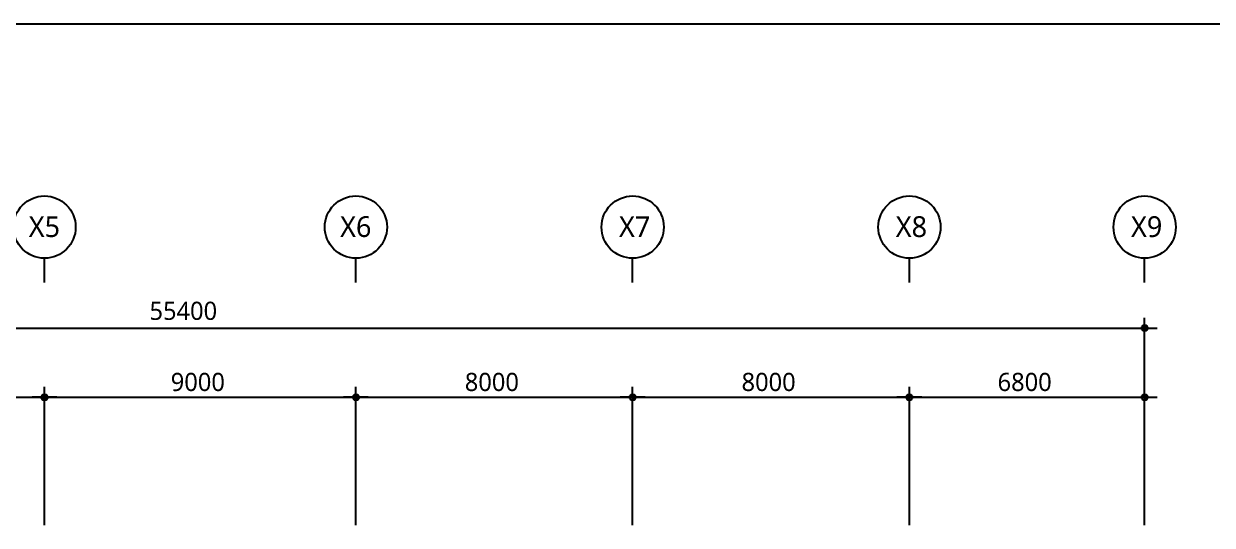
# Model space of a CAD drawing. Header units: millimetres. Extents: x 16332047 to 33387680, y -14835522 to -7015081.
# Drawn here: x 16645409 to 16679762, y -7453616 to -7439115 of the extents above; entities that cross this region are included whole.
import ezdxf
from ezdxf.enums import TextEntityAlignment as Align

# ---------------------------------------------------------------- set-up
doc = ezdxf.new("R2010")
doc.units = ezdxf.units.MM
doc.header["$LTSCALE"] = 300
doc.header["$MEASUREMENT"] = 0
doc.layers.add('3', color=3, linetype='CONTINUOUS')
doc.layers.add('arch', color=255, linetype='CONTINUOUS', lineweight=25)
doc.styles.add('맑은 고딕', font='malgun.ttf')

msp = doc.modelspace()

# ---------------------------------------------------------------- linework, layer by layer
at = {"layer": '3', "color": 0, "linetype": 'Continuous'}
msp.add_line((16591061, -7439115), (16694893, -7439115), dxfattribs=at)
at = {"layer": 'arch'}
for p, q in [((16646009, -7446594), (16646009, -7445894)), ((16655009, -7446594), (16655009, -7445894)), ((16663009, -7446594), (16663009, -7445894)), ((16671009, -7446594), (16671009, -7445894)), ((16677809, -7446594), (16677809, -7445894)), ((16677809, -7453616), (16677809, -7447616)), ((16622589, -7447916), (16677629, -7447916)), ((16677449, -7447916), (16678169, -7447916)), ((16646009, -7453616), (16646009, -7449616)), ((16646009, -7453611), (16646009, -7449616)), ((16655009, -7453616), (16655009, -7449616)), ((16655009, -7453616), (16655009, -7449616)), ((16663009, -7453611), (16663009, -7449616)), ((16663009, -7453616), (16663009, -7449616)), ((16671009, -7453616), (16671009, -7449616)), ((16671009, -7453616), (16671009, -7449616)), ((16677809, -7453616), (16677809, -7449616)), ((16638189, -7449916), (16645829, -7449916)), ((16645649, -7449916), (16646369, -7449916)), ((16646369, -7449916), (16645649, -7449916)), ((16646189, -7449916), (16654829, -7449916)), ((16654649, -7449916), (16655369, -7449916)), ((16655369, -7449916), (16654649, -7449916)), ((16655189, -7449916), (16662829, -7449916)), ((16662649, -7449916), (16663369, -7449916)), ((16663369, -7449916), (16662649, -7449916)), ((16663189, -7449916), (16670829, -7449916)), ((16670649, -7449916), (16671369, -7449916)), ((16671369, -7449916), (16670649, -7449916)), ((16671189, -7449916), (16677629, -7449916)), ((16677449, -7449916), (16678169, -7449916))]:
    msp.add_line(p, q, dxfattribs=at)
for centre, radius in [((16646009, -7444994), 900), ((16655009, -7444994), 900), ((16663009, -7444994), 900), ((16671009, -7444994), 900), ((16677809, -7444994), 900), ((16677809, -7447916), 90), ((16677809, -7447916), 45), ((16646009, -7449916), 90), ((16646009, -7449916), 90), ((16646009, -7449916), 45), ((16646009, -7449916), 45), ((16655009, -7449916), 90), ((16655009, -7449916), 90), ((16655009, -7449916), 45), ((16655009, -7449916), 45), ((16663009, -7449916), 90), ((16663009, -7449916), 90), ((16663009, -7449916), 45), ((16663009, -7449916), 45), ((16671009, -7449916), 90), ((16671009, -7449916), 90), ((16671009, -7449916), 45), ((16671009, -7449916), 45), ((16677809, -7449916), 90), ((16677809, -7449916), 45)]:
    msp.add_circle(centre, radius, dxfattribs=at)

# ---------------------------------------------------------------- texts
at = {"layer": 'arch', "style": '맑은 고딕'}
for s, p in [('X5', (16646006, -7444981)), ('X6', (16655006, -7444981)), ('X7', (16663067, -7444981)), ('X8', (16671067, -7444981)), ('X9', (16677867, -7444981))]:
    msp.add_text(s, height=600, dxfattribs=at).set_placement(p, align=Align.MIDDLE_CENTER)
for s, p in [('55400', (16649043, -7447678)), ('9000', (16649658, -7449735)), ('8000', (16658157, -7449735)), ('8000', (16666157, -7449735)), ('6800', (16673558, -7449735))]:
    msp.add_text(s, height=525, dxfattribs=at).set_placement(p)

doc.saveas('drawing.dxf')
